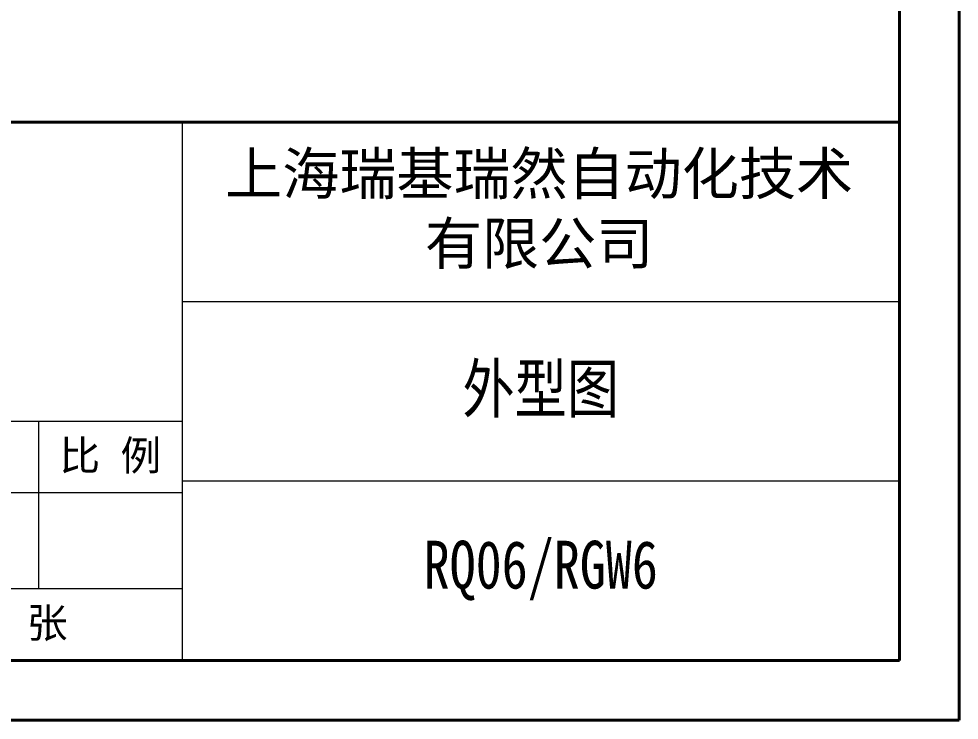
# Model space of a CAD drawing. Header units: millimetres. Extents: x 2404 to 4548, y 1024 to 2541.
# Drawn here: x 4146.4 to 4547.9, y 1024.5 to 1323.8 of the extents above; entities that cross this region are included whole.
import ezdxf

# ---------------------------------------------------------------- set-up
doc = ezdxf.new("R2010")
doc.units = ezdxf.units.MM
for name, color, linetype, lineweight in [('AM_BOR', 7, 'Continuous', 50), ('文字', 7, 'Continuous', 13), ('粗实线', 7, 'Continuous', 40), ('细实线', 3, 'Continuous', 13)]:
    doc.layers.add(name, color=color, linetype=linetype, lineweight=lineweight)
doc.styles.add('01', font='txt.shx')
doc.styles.get("Standard").update_dxf_attribs({"font": 'arial.ttf'})
doc.styles.add('STYLE1', font='txt.shx', dxfattribs={"width": 0.8, "height": 3, "bigfont": 'hzdx.shx'})

# ---------------------------------------------------------------- blocks, each defined once
blk = doc.blocks.new('rA3')
at = {"layer": '粗实线'}
for p, q in [((753.384, 124.26), (753.384, 421.26)), ((748.384, 129.26), (748.384, 416.26)), ((748.384, 174.26), (568.384, 174.26)), ((358.384, 129.26), (748.384, 129.26)), ((333.384, 124.26), (753.384, 124.26))]:
    blk.add_line(p, q, dxfattribs=at)
at = {"layer": '细实线'}
for p, q in [((688.384, 174.26), (688.384, 129.26)), ((688.384, 159.26), (748.384, 159.26)), ((568.384, 149.26), (688.384, 149.26)), ((676.384, 149.26), (676.384, 135.26)), ((688.384, 144.26), (748.384, 144.26)), ((688.384, 143.26), (628.384, 143.26)), ((628.384, 135.26), (688.384, 135.26))]:
    blk.add_line(p, q, dxfattribs=at)
at = {"layer": '文字', "char_height": 2.5, "width": 72, "attachment_point": 5}
for s, insert in [('{\\fSimSun|b0|i0|c134|p2;比 例}', (682.384, 146.26)), ('{\\fSimSun|b0|i0|c134|p2;共    张        第    张}', (658.384, 132.26))]:
    blk.add_mtext(s, dxfattribs=dict(at, insert=insert))

msp = doc.modelspace()

# ---------------------------------------------------------------- block references
at = {"layer": 'AM_BOR', "xscale": 5.104687500000001, "yscale": 5.104687500000001, "zscale": 5.104687500000001}
msp.add_blockref('rA3', (702.104, 390.154), dxfattribs=at)

# ---------------------------------------------------------------- texts
at = {"layer": '文字', "insert": (4368.524, 1241.883), "char_height": 17.86641, "width": 367.5375, "attachment_point": 5}
msp.add_mtext('{\\fSimSun|b0|i0|c134|p2;上海瑞基瑞然自动化技术\\P有限公司}', dxfattribs=at)
at = {"layer": '文字', "char_height": 20.41875, "attachment_point": 5}
for s, insert, width, style in [('{\\fSimSun|b0|i0|c134|p2;\\W0.8;外型图}', (4369.23, 1164.841), 306.28125, '01'), ('{\\fSimSun|b0|i0|c134|p2;RQ06/RGW6}', (4369.23, 1088.271), 306.28126, 'STYLE1')]:
    msp.add_mtext(s, dxfattribs=dict(at, insert=insert, width=width, style=style))

doc.saveas('drawing.dxf')
